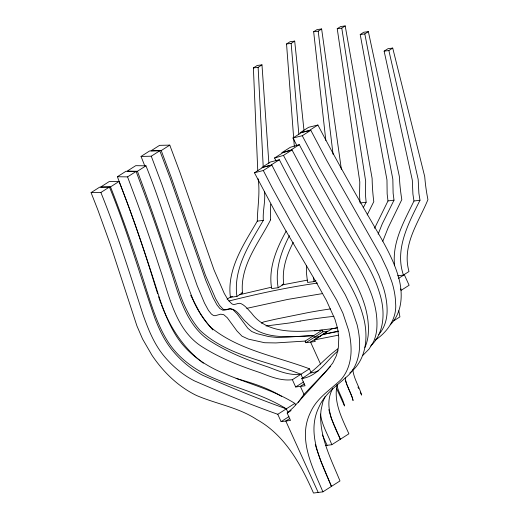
<?xml version="1.0" encoding="UTF-8"?>
<svg xmlns="http://www.w3.org/2000/svg" width="519" height="519" viewBox="0 0 519 519"><rect width="100%" height="100%" fill="white"/><g stroke="black" fill="none" stroke-linecap="round" stroke-linejoin="round"><path stroke-width="0.78" d="M258.112 178.77C260.227 192.99 257.521 206.951 257.294 221.133C243.826 244.228 226.706 269.14 230.41 297.277L236.924 296.44C232.96 268.394 249.963 243.437 263.321 220.361C262.608 210.753 265.598 201.34 264.495 191.777M306.586 265.734L306.353 272.196L307.572 282.433L314.086 281.596L315.941 280.416M337.103 385.104C333.354 402.4 342.099 418.58 348.891 433.813L331.81 444.712L325.536 445.516M378.124 234.16L382.321 223.708L394.012 200.165L393.123 193.159L392.838 179.204L364.818 33.923L368.367 31.653L399.351 176.479A168.915 139.371 72.8 0 0 401.816 199.588L388.212 227.594L382.795 241.205M374.569 228.256L387.985 200.937L387.155 193.924L386.973 179.957L360.212 34.514L363.761 32.243L368.367 31.653M332.75 388.53C323.292 405.488 333.179 423.686 340.347 439.262L331.206 418.074L328.812 409.601M403.432 275.057L408.991 271.508A42.714 35.493 66.9 0 1 407.272 261.758C405.806 239.116 419.761 219.712 427.928 199.64A170.829 141.966 66.9 0 1 424.73 176.629L392.721 48.079L388.867 50.538L418.171 179.36L418.885 193.269L419.994 200.237C408.706 223.001 394.44 249.055 403.432 275.057L397.638 275.803M289.446 235.665C281.207 251.52 274.804 269.659 278.184 287.734L271.671 288.57C268.102 268.31 276.543 248.4 286.203 231.065M392.721 48.079L387.978 48.689L384.125 51.147L412.307 180.112L412.91 194.035L413.967 201.009C404.158 221.178 391.793 242.477 394.628 265.786M293.261 242.367C288.149 252.318 284.016 263.049 283.368 274.317A42.091 33.086 -89.7 0 0 283.75 284.185L278.184 287.734M367.193 214.931L373.797 201.657A167.812 136.821 79.1 0 1 372.129 178.452L345.206 25.95L340.659 26.534L337.233 28.72L359.797 181.922L359.524 195.948L360.108 202.994L366.135 202.222L365.493 195.183L365.655 181.17L341.781 28.136L345.206 25.95M363.229 207.756L366.135 202.222M270.568 219.855C260.168 240.265 244.696 259.39 242.425 282.939A42.558 32.684 -84.9 0 0 242.49 292.891L236.924 296.44M325.121 396.555L322.909 401.622L321.118 409.751A78.337 43.161 57.5 0 0 321.118 425.178C323.441 444.88 332.575 462.805 339.984 480.944L322.902 491.843L313.495 493.05C300.89 464.401 284.944 435.013 256.477 419.352C238.221 407.324 216.267 403.983 196.493 395.478C184.187 389.522 173.314 380.881 164.127 370.8A78.719 43.375 57.5 0 1 151.97 355.249L142.569 338.985L136.912 325.88L110.411 244.702L97.844 209.89L91.072 192.633L99.609 187.184L109.412 187.035C127.097 229.846 139.676 274.467 154.85 318.16C159.197 329.422 164.413 340.522 172.055 349.962C180.515 360.309 190.908 369.178 202.806 375.347C230.28 387.297 258.073 398.826 286.313 408.842L287.974 412.514M298.224 402.394L303.959 394.375L330.597 366.356M378.786 334.476C385.001 327.528 387.421 317.991 387.09 308.824A68.32 37.647 57.5 0 0 383.418 287.675L378.928 275.394L372.292 261.336L318.556 166.573L302.259 135.725L292.963 138.009L296.9 145.56M390.262 324.797C402.433 312.587 403.101 293.637 398.741 277.905C394.764 263.405 387.784 249.963 380.401 236.936C358.953 199.984 337.7 162.882 317.894 125.014L308.623 127.298L300.086 132.741L309.35 130.464L317.894 125.014M370.741 345.952C384.936 332.51 385.28 310.712 379.603 293.235C375.302 278.625 367.841 265.222 360.03 252.24C338.699 217.013 318.588 181.053 299.307 144.665L290.329 147.286L281.785 152.729L290.763 150.114L299.307 144.665M338.116 350.825C326.503 360.283 318.017 376.554 301.773 378.5L305.068 385.773L295.668 386.979L292.366 379.707C281.168 381.154 270.412 376.638 260.201 372.668C239.726 365.876 219.602 358.045 201.404 346.329C175.461 329.383 169.343 295.921 159.91 268.693A1180.524 650.476 57.5 0 0 136.653 201.242L127.564 176.888L117.391 176.732L128.686 206.711A1035.697 570.679 57.5 0 1 149.472 267.538L157.659 293.832M362.716 355.502L369.061 349.053L373.44 341.995A76.105 41.935 57.5 0 0 376.677 330.227C379.817 296.025 357.623 266.455 341.314 238.545A1035.697 570.679 57.5 0 1 307.663 179.373L292.015 149.952L283.102 152.567L274.557 158.01L276.063 160.819M349.78 372.986C367.257 359.524 368.698 334.813 362.859 315.15C357.565 295.726 346.523 278.599 336.494 261.381C316.428 228.094 296.991 194.391 279.358 159.742L270.425 162.006L261.881 167.455L270.821 165.191L279.358 159.742M301.773 378.5C315.5 370.819 325.089 357.857 337.875 348.846M91.072 192.633L100.874 192.484C117.086 232.499 129.86 273.747 143.088 314.806C148.155 329.091 153.877 343.513 163.511 355.411C171.971 365.759 182.37 374.627 194.262 380.797C221.743 392.747 249.529 404.275 277.769 414.292L281.097 421.629L290.504 420.422L287.176 413.085L293.507 407.337L326.302 371.098L332.77 363.008L336.312 355.813L337.577 351.519L338.407 346.971L338.79 337.61L337.584 328.365L334.956 319.302L326.419 300.475L316.337 282.479L285.528 230.254L274.694 210.915L254.44 172.762L262.984 167.313L271.833 165.061L280.597 182.072L299.255 216.092L345.271 294.766L351.473 307.806L357.053 324.557A78.719 43.375 57.5 0 1 359.557 341.346C360.147 353.192 357.306 365.785 349.053 374.673C338.33 384.683 325.05 392.961 319.003 406.974C305.97 433.469 321.118 461.904 331.44 486.394L320.8 460.833L316.272 447.981M375.269 340.114C387.427 331.985 396.97 318.575 395.627 303.375A68.32 37.647 57.5 0 0 391.962 282.226L387.472 269.945L380.836 255.886L327.1 161.124L310.803 130.275L301.507 132.559L292.963 138.009M293.631 137.438L286.54 43.972L290.095 41.708L294.701 41.111L303.959 130.185M286.54 43.972L291.146 43.382L294.701 41.111M257.761 170.68L253.389 67.937L257.236 65.478L261.978 64.869L268.881 163.277M325.835 140.513L313.658 31.743L317.083 29.564L321.631 28.98L341.366 169.337M253.389 67.937L258.131 67.327L261.978 64.869M313.658 31.743L318.205 31.159L321.631 28.98M144.71 165.717L141.038 156.427L149.576 150.984L159.813 150.757L170.323 178.659L205.732 280.247L213.03 297.621L216.968 304.906L219.881 308.552L222.988 310.265L230.235 308.662L232.927 309.622L237.177 313.924L247.764 328.183L251.721 331.505L256.879 333.652L268.764 336.591L278.1 337.571L313.671 335.637L314.41 337.253L320.677 336.448M117.391 176.732L125.935 171.283L136.101 171.445L145.19 195.793A1180.524 650.476 57.5 0 1 168.448 263.243C177.887 290.471 184.005 323.934 209.942 340.879C228.146 352.602 248.27 360.426 268.745 367.218C278.956 371.189 289.706 375.704 300.91 374.257L302.888 378.623M141.038 156.427L151.269 156.206L159.813 150.757M169.771 145.125L159.573 145.346L151.029 150.795L161.234 150.575L169.771 145.125L179.937 172.366L213.984 269.815L224.24 293.391L228.088 299.911L231.584 303.634A5.858 3.224 57.5 0 0 233.284 304.406C235.97 304.815 238.513 302.35 241.166 303.706C245.461 305.756 248.322 309.804 251.546 313.132C267.908 335.274 298.178 331.602 322.215 330.188L322.948 331.81L327.651 331.2L310.57 342.099L320.56 364.124M100.874 192.484L109.412 187.035M119.052 181.449L109.165 181.605L100.621 187.054L110.515 186.898L119.052 181.449C134.44 220.231 147.357 259.915 159.995 299.658C164.095 311.387 168.545 323.097 174.961 333.782C186.023 352.557 204.551 365.623 224.487 373.628C247.816 383.651 273.189 389.769 294.85 403.399L295.519 404.865M127.564 176.888L136.101 171.445M145.956 165.827L135.725 165.671L127.181 171.121L137.412 171.276L145.956 165.827C164.127 210.74 176.181 257.898 194.307 302.772C198.693 311.828 204.064 320.547 211.207 327.697C239.402 350.448 276.355 356.306 309.447 368.808L311.095 372.447M302.259 135.725L310.803 130.275M274.557 158.01L283.471 155.402L292.015 149.952M254.44 172.762L263.289 170.511L271.833 165.061M227.082 299.171L230.404 297.05M261.524 323.22L263.503 321.962L275.342 319.25L308.63 312.496A523.165 109.665 -24.4 0 1 330.493 308.909M398.352 278.528L404.327 274.713L409.108 285.255L401.142 290.335L400.506 288.934M151.269 156.206L161.779 184.102L197.194 285.697L204.486 303.07L208.43 310.356L211.337 314.001L213.283 315.377L215.028 315.747L220.692 314.183L223.734 314.683L227.277 317.732L237.014 331.025L241.997 336.156L248.335 339.102L264.69 342.735L275.887 342.929L305.133 341.08L322.215 330.188M305.133 341.08L305.866 342.702L322.948 331.81M305.866 342.702L315.273 341.496L314.54 339.874L331.622 328.975L337.519 327.534M292.366 379.707L309.447 368.808M393.895 320.729L399.928 316.875L398.8 310.803M295.668 386.979L303.55 381.952M304.309 383.859L300.371 386.376L304.043 394.479M277.769 414.292L294.85 403.399M287.176 413.085L291.12 410.574M281.097 421.629L288.979 416.601M289.745 418.515L285.8 421.026L318.199 492.447M318.776 370.67L315.169 372.032L310.317 373.051M227.218 309.577C236.132 306.002 241.011 318.407 246.752 322.591C263.756 341.061 291.308 336.37 313.671 335.637M231.078 296.881L232.434 296.531M228.957 301.02C258.17 293.689 287.656 287.273 317.498 283.082M239.836 294.649L271.294 287.247M246.733 308.364L287.656 299.437L322.28 293.624M281.927 284.976L307.378 280.137M338.492 331.025L323.078 334.424L338.427 331.42M338.31 335.19L314.54 339.874M300.151 321.092L289.725 322.954L266.007 325.997M226.537 309.791L224.746 309.856A5.858 3.224 57.5 0 1 223.04 309.084L219.543 305.36L215.703 298.834L205.44 275.265L171.393 177.816L161.234 150.575M337.233 28.72L341.781 28.136M360.212 34.514L364.818 33.923M384.125 51.147L388.867 50.538M387.985 200.937L394.012 200.165M257.294 221.133L263.321 220.361M413.967 201.009L419.994 200.237M282.304 284.367L283.75 284.185M241.037 293.079L242.49 292.891M314.611 330.908L317.66 330.519M319.185 330.324L334.431 328.365M335.196 328.268L336.721 328.073M236.1 378.455C251.812 382.827 267.551 387.764 281.545 396.347M300.91 374.257C267.051 360.964 227.244 355.969 199.841 330.168C191.005 320.035 185.004 307.793 180.365 295.266C166.482 253.791 152.962 212.174 137.412 171.276M286.313 408.842C264.645 395.219 239.272 389.101 215.949 379.078C196.013 371.072 177.485 358.006 166.424 339.231C157.465 324.206 152.164 307.397 146.793 290.854C135.939 255.783 123.892 221.088 110.515 186.898M283.471 155.402L299.126 184.822A1035.697 570.679 57.5 0 0 332.77 243.995C349.079 271.898 371.28 301.474 368.133 335.676A76.105 41.935 57.5 0 1 364.902 347.445M263.289 170.511L272.06 187.521L290.718 221.542L336.727 300.216L342.929 313.255L348.509 330.006A78.719 43.375 57.5 0 1 351.019 346.796C351.603 358.642 348.768 371.234 340.509 380.122C329.792 390.132 316.506 398.41 310.459 412.423C297.426 438.918 312.581 467.353 322.902 491.843M190.681 295.272L199.082 311.348A68.32 37.647 57.5 0 0 212.9 329.922M357.954 387.038L358.623 388.497M360.283 392.163L361.607 395.089C359.226 386.519 353.835 378.76 352.823 369.729M336.559 388.42L344.525 405.988C342.994 398.65 338.161 392.28 336.896 384.761M322.429 435L327.106 445.315M331.81 444.712C327.891 434.565 321.819 425.003 320.489 414.039M161.558 305.055C169.11 324.9 180.651 343.526 196.597 357.708A76.105 41.935 57.5 0 0 200.25 360.789M346.952 384.793L352.336 397.69L353.069 400.538C351.382 392.734 346.128 385.915 345.206 377.793M158.587 296.732L160.994 303.557M345.472 380.602L346.679 384.066M315.273 444.413L316.045 447.287M313.32 277.217L314.086 281.596M318.205 31.159L333.062 154.299M291.146 43.382L298.827 134.33M293.754 139.047L294.299 146.3M258.131 67.327L263.211 166.722M203.338 363.177A76.105 41.935 57.5 0 1 200.866 361.282M300.151 321.092A522.88 109.606 -24.4 0 1 333.957 316.324M270.568 219.855A170.251 130.775 -84.9 0 1 270.71 204.181"/></g></svg>
